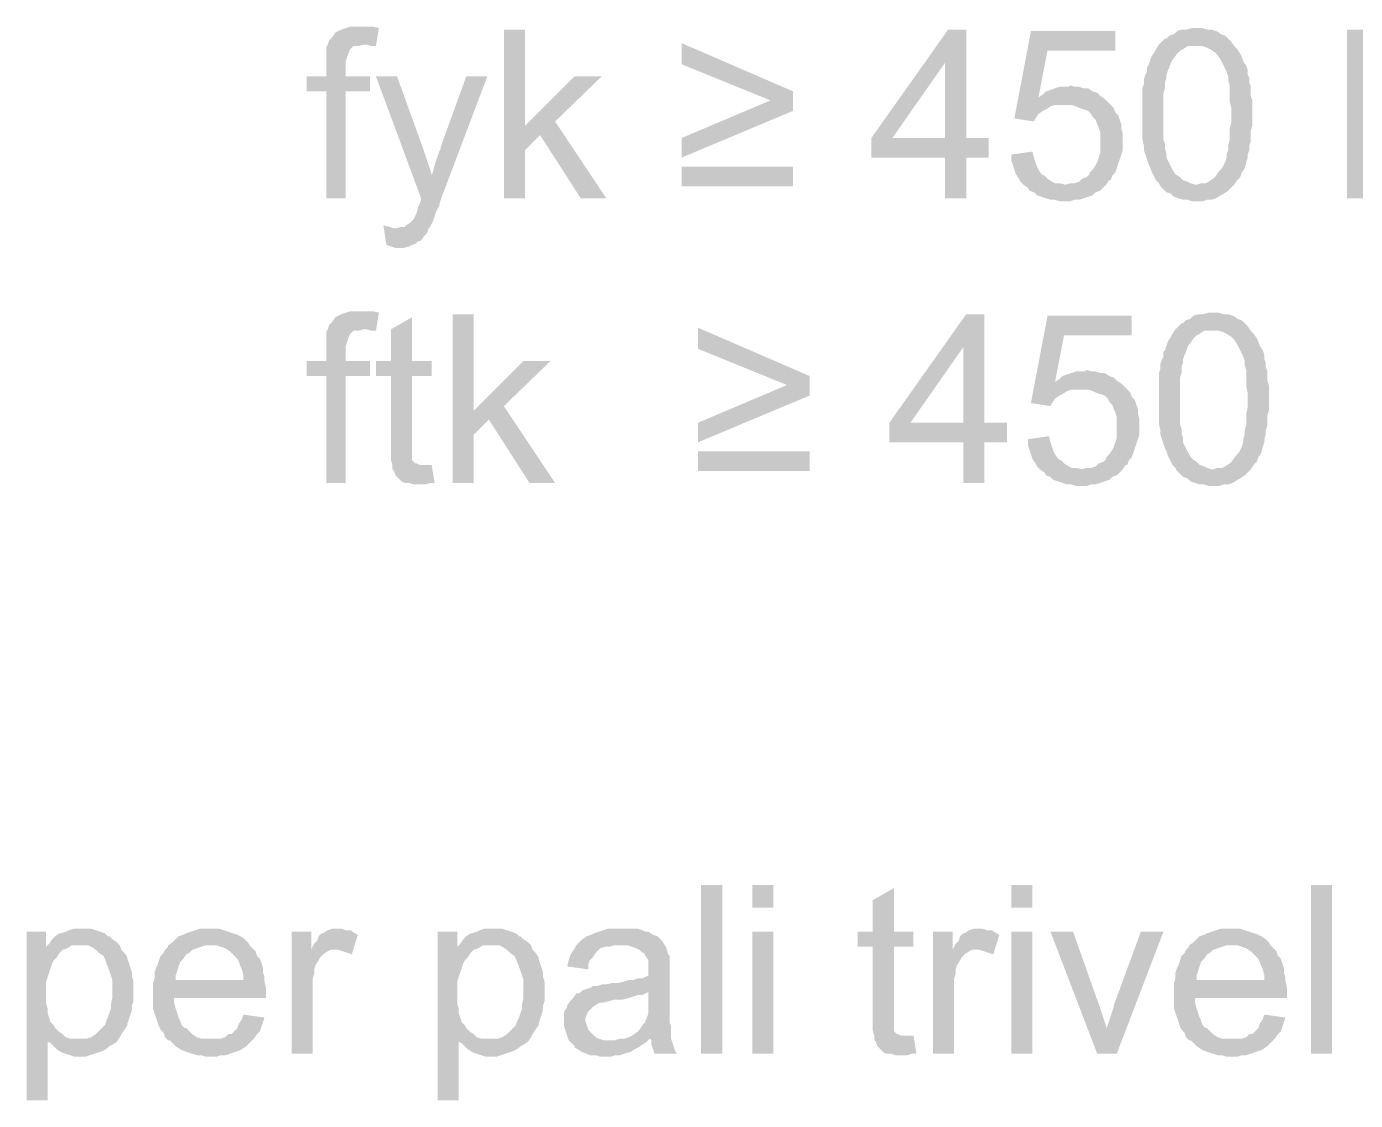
# Model space of a CAD drawing. Header units: millimetres. Extents: x -35.3 to 0.3, y 0.4 to 20.6.
# Drawn here: x -33.622 to -32.886, y 9.326 to 9.92 of the extents above; entities that cross this region are included whole.
import ezdxf

# ---------------------------------------------------------------- set-up
doc = ezdxf.new("R2010")
doc.units = ezdxf.units.MM
doc.layers.add('PDF _Riempimenti solidi', color=7, linetype='Continuous')

msp = doc.modelspace()

# ---------------------------------------------------------------- hatches: boundary and pattern name
at = {"layer": 'PDF _Riempimenti solidi', "transparency": 33554559}
for points in [[(-33.43767, 9.92017), (-33.44267, 9.92017), (-33.44517, 9.91934), (-33.44767, 9.91851), (-33.44933, 9.91767), (-33.451, 9.91684), (-33.45267, 9.91434), (-33.45433, 9.91267), (-33.45517, 9.91017), (-33.4335, 9.91017), (-33.431, 9.90934), (-33.4285, 9.90934), (-33.42683, 9.91934), (-33.43017, 9.92017), (-33.43517, 9.92017)], [(-33.346, 9.91851), (-33.35767, 9.91851), (-33.35767, 9.82517), (-33.346, 9.82517), (-33.346, 9.85184), (-33.33767, 9.86017), (-33.346, 9.86517)], [(-33.10183, 9.91851), (-33.11183, 9.91851), (-33.15433, 9.85851), (-33.15433, 9.84767), (-33.1135, 9.84767), (-33.1135, 9.82517), (-33.10183, 9.82517), (-33.10183, 9.84767), (-33.08933, 9.84767), (-33.08933, 9.85851), (-33.14267, 9.85851), (-33.1135, 9.90017)], [(-33.10183, 9.91851), (-33.1135, 9.90017), (-33.1135, 9.85851), (-33.14267, 9.85851), (-33.10183, 9.85851)], [(-33.01933, 9.91767), (-33.066, 9.91767), (-33.07517, 9.86934), (-33.06433, 9.86767), (-33.0635, 9.86934), (-33.06183, 9.87184), (-33.05933, 9.87351), (-33.05767, 9.87434), (-33.05517, 9.87601), (-33.05267, 9.87684), (-33.04767, 9.87684), (-33.0235, 9.87851), (-33.02517, 9.88017), (-33.06183, 9.88101), (-33.05683, 9.90684), (-33.01933, 9.90684)], [(-32.97433, 9.91934), (-32.97683, 9.91934), (-32.98017, 9.91851), (-32.98267, 9.91851), (-32.98517, 9.91767), (-32.98683, 9.91601), (-32.98933, 9.91517), (-32.991, 9.91351), (-32.99183, 9.91351), (-32.99517, 9.91017), (-32.97433, 9.90934), (-32.971, 9.90934), (-32.9685, 9.90851), (-32.96683, 9.90767), (-32.96433, 9.90601), (-32.96267, 9.90434), (-32.961, 9.90184), (-32.95933, 9.89851), (-32.9585, 9.89684), (-32.95767, 9.89517), (-32.95683, 9.89267), (-32.95683, 9.89017), (-32.956, 9.88767), (-32.956, 9.87851), (-32.95517, 9.87517), (-32.95517, 9.86684), (-32.956, 9.86351), (-32.956, 9.85767), (-32.95683, 9.85434), (-32.95683, 9.85184), (-32.95767, 9.84934), (-32.95767, 9.84767), (-32.9585, 9.84517), (-32.95933, 9.84351), (-32.96017, 9.84184), (-32.961, 9.84101), (-32.96183, 9.84017), (-32.9635, 9.83767), (-32.96517, 9.83601), (-32.96767, 9.83434), (-32.96933, 9.83351), (-32.97183, 9.83351), (-32.97433, 9.83267), (-32.99433, 9.83184), (-32.991, 9.82851), (-32.9885, 9.82767), (-32.98683, 9.82601), (-32.98433, 9.82517), (-32.98183, 9.82434), (-32.97933, 9.82434), (-32.97683, 9.82351), (-32.971, 9.82351), (-32.9685, 9.82434), (-32.966, 9.82434), (-32.9635, 9.82517), (-32.961, 9.82684), (-32.95933, 9.82767), (-32.95683, 9.82934), (-32.9535, 9.83267), (-32.95183, 9.83517), (-32.95017, 9.83684), (-32.94933, 9.83934), (-32.94767, 9.84184), (-32.94683, 9.84517), (-32.946, 9.84767), (-32.946, 9.84934), (-32.94517, 9.85184), (-32.94517, 9.85434), (-32.94433, 9.85684), (-32.94433, 9.86267), (-32.9435, 9.86517), (-32.9435, 9.87934), (-32.94433, 9.88184), (-32.94433, 9.88684), (-32.94517, 9.88934), (-32.94517, 9.89184), (-32.946, 9.89351), (-32.946, 9.89601), (-32.94683, 9.89851), (-32.9485, 9.90101), (-32.94933, 9.90351), (-32.95017, 9.90517), (-32.95183, 9.90767), (-32.9535, 9.90934), (-32.95517, 9.91184), (-32.95683, 9.91351), (-32.9585, 9.91517), (-32.961, 9.91601), (-32.96183, 9.91684), (-32.9635, 9.91767), (-32.966, 9.91851), (-32.9685, 9.91851), (-32.971, 9.91934)], [(-32.87267, 9.91851), (-32.891, 9.91851), (-32.891, 9.82517), (-32.87933, 9.82517), (-32.87933, 9.90517)], [(-33.45517, 9.91017), (-33.456, 9.90851), (-33.456, 9.89267), (-33.46683, 9.89267), (-33.46683, 9.88434), (-33.456, 9.88434), (-33.456, 9.82517), (-33.44517, 9.82517), (-33.44517, 9.88434), (-33.43183, 9.88434), (-33.43183, 9.89267), (-33.44517, 9.89267), (-33.44517, 9.90101), (-33.44433, 9.90351), (-33.4435, 9.90601), (-33.44267, 9.90767), (-33.441, 9.90934), (-33.4385, 9.90934), (-33.43517, 9.91017)], [(-33.25933, 9.91101), (-33.25933, 9.89934), (-33.21017, 9.87934), (-33.25933, 9.85851), (-33.25933, 9.84767), (-33.19767, 9.87351), (-33.19767, 9.88434)], [(-32.99517, 9.91017), (-32.99683, 9.90767), (-32.99767, 9.90601), (-32.99933, 9.90351), (-33.00017, 9.90101), (-33.001, 9.89851), (-33.00183, 9.89767), (-33.00183, 9.89517), (-33.00267, 9.89351), (-33.0035, 9.89101), (-33.0035, 9.88851), (-33.00433, 9.88601), (-33.00433, 9.85767), (-33.0035, 9.85434), (-33.0035, 9.85184), (-33.001, 9.84434), (-33.00017, 9.84267), (-32.99933, 9.84017), (-32.9985, 9.83851), (-32.99683, 9.83517), (-32.99517, 9.83351), (-32.99433, 9.83184), (-32.97433, 9.83267), (-32.97517, 9.83267), (-32.97767, 9.83351), (-32.97933, 9.83434), (-32.98183, 9.83517), (-32.9835, 9.83684), (-32.986, 9.83851), (-32.98767, 9.84101), (-32.991, 9.84767), (-32.991, 9.85017), (-32.99183, 9.85267), (-32.99183, 9.85517), (-32.99267, 9.85767), (-32.99267, 9.88351), (-32.99183, 9.88601), (-32.99183, 9.88934), (-32.991, 9.89184), (-32.991, 9.89351), (-32.99017, 9.89601), (-32.98933, 9.89767), (-32.9885, 9.90017), (-32.98767, 9.90184), (-32.98683, 9.90267), (-32.98517, 9.90517), (-32.9835, 9.90684), (-32.98183, 9.90767), (-32.97933, 9.90934), (-32.97433, 9.90934)], [(-33.41683, 9.89267), (-33.4285, 9.89267), (-33.4035, 9.82517), (-33.39767, 9.83767), (-33.39767, 9.83851), (-33.3985, 9.84101), (-33.39933, 9.84351), (-33.40017, 9.84601), (-33.401, 9.84851), (-33.40183, 9.85101), (-33.40267, 9.85351)], [(-33.36683, 9.89267), (-33.3785, 9.89267), (-33.39267, 9.85351), (-33.39267, 9.85267), (-33.3935, 9.85101), (-33.39433, 9.84851), (-33.39517, 9.84601), (-33.396, 9.84351), (-33.39683, 9.84017), (-33.39767, 9.83767), (-33.4035, 9.82517), (-33.4035, 9.82434), (-33.40433, 9.82184), (-33.40517, 9.82017), (-33.406, 9.81684), (-33.40683, 9.81517), (-33.40767, 9.81351), (-33.40933, 9.81184), (-33.41183, 9.81017), (-33.41267, 9.80934), (-33.41433, 9.80934), (-33.41767, 9.80851), (-33.39933, 9.80851), (-33.3985, 9.80934), (-33.39683, 9.81267), (-33.396, 9.81517), (-33.39517, 9.81767), (-33.3935, 9.82101), (-33.39267, 9.82434)], [(-33.3035, 9.89267), (-33.3185, 9.89267), (-33.346, 9.86517), (-33.33767, 9.86017), (-33.31517, 9.82517), (-33.301, 9.82517), (-33.32933, 9.86767)], [(-33.04433, 9.88767), (-33.04517, 9.88684), (-33.05017, 9.88684), (-33.05267, 9.88601), (-33.05517, 9.88517), (-33.05767, 9.88434), (-33.05933, 9.88267), (-33.06183, 9.88101), (-33.02517, 9.88017), (-33.02767, 9.88184), (-33.02933, 9.88351), (-33.03183, 9.88434), (-33.03433, 9.88601), (-33.03683, 9.88601), (-33.03933, 9.88684), (-33.04183, 9.88684)], [(-33.0235, 9.87851), (-33.04767, 9.87684), (-33.0435, 9.87684), (-33.041, 9.87601), (-33.03933, 9.87517), (-33.03683, 9.87434), (-33.03433, 9.87351), (-33.03267, 9.87184), (-33.03183, 9.87017), (-33.03017, 9.86851), (-33.02933, 9.86601), (-33.0285, 9.86434), (-33.02767, 9.86184), (-33.02767, 9.85017), (-33.0285, 9.84767), (-33.02933, 9.84517), (-33.03017, 9.84351), (-33.03183, 9.84101), (-33.0335, 9.83934), (-33.0335, 9.83851), (-33.03517, 9.83684), (-33.03767, 9.83601), (-33.03933, 9.83434), (-33.04183, 9.83351), (-33.04433, 9.83351), (-33.04683, 9.83267), (-33.02433, 9.83267), (-33.02267, 9.83517), (-33.02183, 9.83517), (-33.021, 9.83767), (-33.01933, 9.83934), (-33.0185, 9.84184), (-33.01767, 9.84434), (-33.01517, 9.85184), (-33.01517, 9.86101), (-33.016, 9.86351), (-33.016, 9.86601), (-33.01683, 9.86851), (-33.01767, 9.87101), (-33.01933, 9.87267), (-33.02017, 9.87517), (-33.02183, 9.87684)], [(-33.06517, 9.85101), (-33.07683, 9.84934), (-33.07683, 9.84601), (-33.076, 9.84351), (-33.07517, 9.84101), (-33.07433, 9.83851), (-33.07267, 9.83601), (-33.07183, 9.83434), (-33.07017, 9.83267), (-33.06767, 9.83101), (-33.06683, 9.82934), (-33.06433, 9.82851), (-33.06267, 9.82684), (-33.06017, 9.82601), (-33.05767, 9.82517), (-33.05517, 9.82434), (-33.05267, 9.82434), (-33.05017, 9.82351), (-33.04433, 9.82351), (-33.04183, 9.82434), (-33.03933, 9.82434), (-33.03683, 9.82517), (-33.03183, 9.82684), (-33.03017, 9.82851), (-33.02767, 9.82934), (-33.026, 9.83101), (-33.02433, 9.83267), (-33.04683, 9.83267), (-33.05017, 9.83351), (-33.05267, 9.83351), (-33.05433, 9.83434), (-33.05683, 9.83601), (-33.0585, 9.83767), (-33.06017, 9.83851), (-33.06183, 9.84101), (-33.06267, 9.84267), (-33.0635, 9.84517), (-33.06433, 9.84767)], [(-33.19767, 9.83184), (-33.19767, 9.84267), (-33.25933, 9.84267), (-33.25933, 9.83184)], [(-33.42433, 9.81017), (-33.42267, 9.79934), (-33.42017, 9.79851), (-33.41767, 9.79767), (-33.4135, 9.79767), (-33.41017, 9.79851), (-33.4085, 9.79934), (-33.406, 9.80017), (-33.406, 9.80101), (-33.4035, 9.80184), (-33.40183, 9.80434), (-33.40017, 9.80601), (-33.39933, 9.80851), (-33.4185, 9.80851), (-33.421, 9.80934)], [(-33.43767, 9.76267), (-33.44267, 9.76267), (-33.44517, 9.76184), (-33.44767, 9.76101), (-33.451, 9.75934), (-33.45267, 9.75684), (-33.45433, 9.75517), (-33.45517, 9.75267), (-33.4335, 9.75267), (-33.431, 9.75184), (-33.4285, 9.75184), (-33.42683, 9.76184), (-33.43017, 9.76267), (-33.43517, 9.76267)], [(-33.4085, 9.75934), (-33.42017, 9.75267), (-33.42017, 9.73517), (-33.4285, 9.73517), (-33.4285, 9.72684), (-33.42017, 9.72684), (-33.42017, 9.68017), (-33.41933, 9.67767), (-33.40267, 9.67767), (-33.40433, 9.67767), (-33.406, 9.67851), (-33.40683, 9.67851), (-33.4085, 9.68017), (-33.4085, 9.72684), (-33.39767, 9.72684), (-33.39767, 9.73517), (-33.4085, 9.73517)], [(-33.37433, 9.76101), (-33.386, 9.76101), (-33.386, 9.66767), (-33.37433, 9.66767), (-33.37433, 9.69434), (-33.366, 9.70267), (-33.37433, 9.70767)], [(-33.09183, 9.76101), (-33.10183, 9.76101), (-33.14433, 9.70101), (-33.14433, 9.69017), (-33.1035, 9.69017), (-33.1035, 9.66767), (-33.09183, 9.66767), (-33.09183, 9.69017), (-33.07933, 9.69017), (-33.07933, 9.70101), (-33.13267, 9.70101), (-33.1035, 9.74267)], [(-33.09183, 9.76101), (-33.1035, 9.74267), (-33.1035, 9.70101), (-33.13267, 9.70101), (-33.09183, 9.70101)], [(-33.01017, 9.76017), (-33.05683, 9.76017), (-33.066, 9.71184), (-33.05517, 9.71017), (-33.05433, 9.71184), (-33.05267, 9.71434), (-33.05017, 9.71601), (-33.0485, 9.71684), (-33.046, 9.71851), (-33.0435, 9.71934), (-33.0385, 9.71934), (-33.01433, 9.72101), (-33.016, 9.72267), (-33.05267, 9.72351), (-33.04767, 9.74934), (-33.01017, 9.74934)], [(-32.96517, 9.76184), (-32.96767, 9.76184), (-32.971, 9.76101), (-32.9735, 9.76101), (-32.976, 9.76017), (-32.97767, 9.75851), (-32.98017, 9.75767), (-32.98183, 9.75601), (-32.98267, 9.75601), (-32.98433, 9.75434), (-32.986, 9.75267), (-32.96517, 9.75184), (-32.96183, 9.75184), (-32.95933, 9.75101), (-32.95767, 9.75017), (-32.95517, 9.74851), (-32.9535, 9.74684), (-32.95183, 9.74434), (-32.951, 9.74267), (-32.95017, 9.74101), (-32.9485, 9.73767), (-32.94767, 9.73517), (-32.94767, 9.73267), (-32.94683, 9.73017), (-32.94683, 9.72101), (-32.946, 9.71767), (-32.946, 9.70934), (-32.94683, 9.70601), (-32.94683, 9.70017), (-32.94767, 9.69684), (-32.94767, 9.69434), (-32.9485, 9.69184), (-32.9485, 9.69017), (-32.94933, 9.68767), (-32.95017, 9.68601), (-32.951, 9.68434), (-32.95183, 9.68351), (-32.95267, 9.68267), (-32.95433, 9.68017), (-32.956, 9.67851), (-32.9585, 9.67684), (-32.96017, 9.67601), (-32.96267, 9.67601), (-32.96517, 9.67517), (-32.98517, 9.67434), (-32.9835, 9.67267), (-32.98183, 9.67101), (-32.97933, 9.67017), (-32.97767, 9.66851), (-32.97517, 9.66767), (-32.97267, 9.66684), (-32.97017, 9.66684), (-32.96767, 9.66601), (-32.96183, 9.66601), (-32.95933, 9.66684), (-32.95683, 9.66684), (-32.95433, 9.66767), (-32.95183, 9.66934), (-32.95017, 9.67017), (-32.94767, 9.67184), (-32.946, 9.67351), (-32.94433, 9.67517), (-32.94267, 9.67767), (-32.941, 9.67934), (-32.94017, 9.68184), (-32.9385, 9.68434), (-32.93767, 9.68767), (-32.93683, 9.69017), (-32.93683, 9.69184), (-32.936, 9.69434), (-32.936, 9.69684), (-32.93517, 9.69934), (-32.93517, 9.70517), (-32.93433, 9.70767), (-32.93433, 9.72184), (-32.93517, 9.72434), (-32.93517, 9.72934), (-32.936, 9.73184), (-32.936, 9.73434), (-32.93683, 9.73601), (-32.93683, 9.73851), (-32.93767, 9.74101), (-32.93933, 9.74351), (-32.94017, 9.74601), (-32.941, 9.74767), (-32.94267, 9.75017), (-32.94433, 9.75184), (-32.946, 9.75434), (-32.94933, 9.75767), (-32.95183, 9.75851), (-32.95267, 9.75934), (-32.95433, 9.76017), (-32.95683, 9.76101), (-32.95933, 9.76101), (-32.96183, 9.76184)], [(-33.45517, 9.75267), (-33.456, 9.75101), (-33.456, 9.73517), (-33.46683, 9.73517), (-33.46683, 9.72684), (-33.456, 9.72684), (-33.456, 9.66767), (-33.44517, 9.66767), (-33.44517, 9.72684), (-33.43183, 9.72684), (-33.43183, 9.73517), (-33.44517, 9.73517), (-33.44517, 9.74351), (-33.44433, 9.74601), (-33.4435, 9.74851), (-33.44267, 9.75017), (-33.441, 9.75184), (-33.4385, 9.75184), (-33.43517, 9.75267)], [(-33.25017, 9.75351), (-33.25017, 9.74184), (-33.201, 9.72184), (-33.25017, 9.70101), (-33.25017, 9.69017), (-33.1885, 9.71601), (-33.1885, 9.72684)], [(-32.986, 9.75267), (-32.98767, 9.75017), (-32.9885, 9.74851), (-32.99017, 9.74601), (-32.991, 9.74351), (-32.99183, 9.74101), (-32.99267, 9.74017), (-32.99267, 9.73767), (-32.9935, 9.73601), (-32.99433, 9.73351), (-32.99433, 9.73101), (-32.99517, 9.72851), (-32.99517, 9.70017), (-32.99433, 9.69684), (-32.99433, 9.69434), (-32.9935, 9.69184), (-32.99267, 9.68934), (-32.99183, 9.68684), (-32.991, 9.68517), (-32.99017, 9.68267), (-32.98767, 9.67767), (-32.986, 9.67601), (-32.98517, 9.67434), (-32.96517, 9.67517), (-32.966, 9.67517), (-32.9685, 9.67601), (-32.97017, 9.67684), (-32.97267, 9.67767), (-32.97433, 9.67934), (-32.97683, 9.68101), (-32.9785, 9.68351), (-32.97933, 9.68517), (-32.98017, 9.68684), (-32.981, 9.68851), (-32.98183, 9.69017), (-32.98183, 9.69267), (-32.98267, 9.69517), (-32.98267, 9.69767), (-32.9835, 9.70017), (-32.9835, 9.72601), (-32.98267, 9.72851), (-32.98267, 9.73184), (-32.98183, 9.73434), (-32.98183, 9.73601), (-32.981, 9.73851), (-32.98017, 9.74017), (-32.97933, 9.74267), (-32.9785, 9.74434), (-32.97767, 9.74517), (-32.976, 9.74767), (-32.97433, 9.74934), (-32.97267, 9.75017), (-32.97017, 9.75184), (-32.96517, 9.75184)], [(-33.33183, 9.73517), (-33.34683, 9.73517), (-33.37433, 9.70767), (-33.366, 9.70267), (-33.3435, 9.66767), (-33.32933, 9.66767), (-33.35767, 9.71017)], [(-33.03517, 9.73017), (-33.036, 9.72934), (-33.041, 9.72934), (-33.0435, 9.72851), (-33.046, 9.72767), (-33.0485, 9.72684), (-33.05017, 9.72517), (-33.05267, 9.72351), (-33.016, 9.72267), (-33.0185, 9.72434), (-33.02017, 9.72601), (-33.02267, 9.72684), (-33.02517, 9.72851), (-33.02767, 9.72851), (-33.03017, 9.72934), (-33.03267, 9.72934)], [(-33.01433, 9.72101), (-33.0385, 9.71934), (-33.03433, 9.71934), (-33.03183, 9.71851), (-33.03017, 9.71767), (-33.02767, 9.71684), (-33.02517, 9.71601), (-33.0235, 9.71434), (-33.02267, 9.71267), (-33.021, 9.71101), (-33.02017, 9.70851), (-33.01933, 9.70684), (-33.0185, 9.70434), (-33.0185, 9.69267), (-33.01933, 9.69017), (-33.02017, 9.68767), (-33.021, 9.68601), (-33.02267, 9.68351), (-33.02433, 9.68184), (-33.02433, 9.68101), (-33.026, 9.67934), (-33.0285, 9.67851), (-33.03017, 9.67684), (-33.03267, 9.67601), (-33.03517, 9.67601), (-33.03767, 9.67517), (-33.01517, 9.67517), (-33.0135, 9.67767), (-33.01267, 9.67767), (-33.01183, 9.68017), (-33.01017, 9.68184), (-33.00767, 9.68934), (-33.00683, 9.69184), (-33.006, 9.69434), (-33.006, 9.70351), (-33.00683, 9.70601), (-33.00683, 9.70851), (-33.00767, 9.71101), (-33.0085, 9.71351), (-33.01017, 9.71517), (-33.011, 9.71767), (-33.01267, 9.71934)], [(-33.056, 9.69351), (-33.06767, 9.69184), (-33.06767, 9.68851), (-33.06517, 9.68101), (-33.0635, 9.67851), (-33.06267, 9.67684), (-33.061, 9.67517), (-33.0585, 9.67351), (-33.05767, 9.67184), (-33.05517, 9.67101), (-33.0535, 9.66934), (-33.051, 9.66851), (-33.046, 9.66684), (-33.0435, 9.66684), (-33.041, 9.66601), (-33.03517, 9.66601), (-33.03267, 9.66684), (-33.03017, 9.66684), (-33.02517, 9.66851), (-33.02267, 9.66934), (-33.021, 9.67101), (-33.0185, 9.67184), (-33.01517, 9.67517), (-33.03767, 9.67517), (-33.041, 9.67601), (-33.0435, 9.67601), (-33.04517, 9.67684), (-33.04767, 9.67851), (-33.04933, 9.68017), (-33.051, 9.68101), (-33.05267, 9.68351), (-33.0535, 9.68517), (-33.05433, 9.68767), (-33.05517, 9.69017)], [(-33.1885, 9.67434), (-33.1885, 9.68517), (-33.25017, 9.68517), (-33.25017, 9.67434)], [(-33.39767, 9.67767), (-33.41933, 9.67767), (-33.41933, 9.67517), (-33.4185, 9.67434), (-33.41767, 9.67184), (-33.41433, 9.66851), (-33.41267, 9.66767), (-33.41017, 9.66767), (-33.40767, 9.66684), (-33.401, 9.66684), (-33.3985, 9.66767), (-33.396, 9.66767)], [(-33.23683, 9.35184), (-33.23683, 9.44517), (-33.24851, 9.44517), (-33.24851, 9.35184)], [(-33.2085, 9.43267), (-33.2085, 9.44517), (-33.22017, 9.44517), (-33.22017, 9.43267)], [(-33.14183, 9.44351), (-33.1535, 9.43684), (-33.1535, 9.41934), (-33.16183, 9.41934), (-33.16183, 9.41101), (-33.1535, 9.41101), (-33.1535, 9.36434), (-33.15267, 9.36184), (-33.136, 9.36184), (-33.13767, 9.36184), (-33.13933, 9.36267), (-33.14017, 9.36267), (-33.14183, 9.36434), (-33.14183, 9.41101), (-33.131, 9.41101), (-33.131, 9.41934), (-33.14183, 9.41934)], [(-33.06517, 9.43267), (-33.06517, 9.44517), (-33.07684, 9.44517), (-33.07684, 9.43267)], [(-32.89933, 9.35184), (-32.89933, 9.44517), (-32.911, 9.44517), (-32.911, 9.35184)], [(-33.591, 9.42101), (-33.596, 9.42101), (-33.5985, 9.42017), (-33.60017, 9.41934), (-33.60267, 9.41851), (-33.6035, 9.41851), (-33.606, 9.41684), (-33.60767, 9.41517), (-33.60933, 9.41267), (-33.59267, 9.41184), (-33.58767, 9.41184), (-33.586, 9.41101), (-33.5835, 9.40934), (-33.58183, 9.40767), (-33.57933, 9.40601), (-33.5785, 9.40434), (-33.57767, 9.40184), (-33.57683, 9.40017), (-33.576, 9.39767), (-33.57517, 9.39517), (-33.57433, 9.39267), (-33.57433, 9.38267), (-33.57517, 9.37934), (-33.57517, 9.37684), (-33.576, 9.37434), (-33.57683, 9.37184), (-33.57767, 9.37017), (-33.5785, 9.36767), (-33.58017, 9.36601), (-33.58183, 9.36434), (-33.5835, 9.36267), (-33.586, 9.36101), (-33.5885, 9.36017), (-33.59267, 9.36017), (-33.61017, 9.35851), (-33.6085, 9.35767), (-33.60517, 9.35434), (-33.60267, 9.35267), (-33.60017, 9.35184), (-33.59517, 9.35017), (-33.58933, 9.35017), (-33.58683, 9.35101), (-33.58433, 9.35184), (-33.58183, 9.35267), (-33.57933, 9.35351), (-33.57683, 9.35517), (-33.576, 9.35601), (-33.57433, 9.35684), (-33.57183, 9.35851), (-33.57017, 9.36101), (-33.56933, 9.36267), (-33.56767, 9.36517), (-33.566, 9.36767), (-33.566, 9.36851), (-33.5635, 9.37601), (-33.5635, 9.37851), (-33.56267, 9.38101), (-33.56267, 9.39184), (-33.5635, 9.39434), (-33.5635, 9.39684), (-33.56433, 9.39934), (-33.56517, 9.40184), (-33.566, 9.40434), (-33.566, 9.40517), (-33.56767, 9.40767), (-33.56933, 9.40934), (-33.57017, 9.41184), (-33.57183, 9.41351), (-33.57433, 9.41517), (-33.576, 9.41684), (-33.57683, 9.41684), (-33.5785, 9.41851), (-33.581, 9.41934), (-33.5835, 9.42017), (-33.586, 9.42101), (-33.5885, 9.42101)], [(-33.52017, 9.42101), (-33.526, 9.42101), (-33.5285, 9.42017), (-33.531, 9.41934), (-33.5335, 9.41851), (-33.53517, 9.41767), (-33.53767, 9.41684), (-33.53933, 9.41517), (-33.541, 9.41351), (-33.5435, 9.41184), (-33.51683, 9.41184), (-33.51183, 9.41017), (-33.50933, 9.40851), (-33.50767, 9.40684), (-33.506, 9.40517), (-33.50517, 9.40434), (-33.50433, 9.40267), (-33.5035, 9.40017), (-33.50267, 9.39851), (-33.50183, 9.39517), (-33.50183, 9.39267), (-33.53933, 9.39267), (-33.49017, 9.39184), (-33.49017, 9.39434), (-33.491, 9.39684), (-33.491, 9.39934), (-33.49183, 9.40184), (-33.49267, 9.40434), (-33.49433, 9.40601), (-33.49517, 9.40851), (-33.4985, 9.41184), (-33.49933, 9.41351), (-33.501, 9.41517), (-33.5035, 9.41684), (-33.50517, 9.41767), (-33.50767, 9.41851), (-33.51017, 9.41934), (-33.51267, 9.42017), (-33.51517, 9.42101), (-33.51767, 9.42101)], [(-33.45017, 9.42101), (-33.45267, 9.42101), (-33.45517, 9.42017), (-33.45767, 9.41851), (-33.4585, 9.41851), (-33.46017, 9.41684), (-33.461, 9.41434), (-33.46267, 9.41267), (-33.46433, 9.40934), (-33.44933, 9.40934), (-33.44683, 9.40851), (-33.44433, 9.40767), (-33.44183, 9.40684), (-33.4385, 9.41767), (-33.44017, 9.41851), (-33.44267, 9.42017), (-33.44517, 9.42017), (-33.44767, 9.42101)], [(-33.3635, 9.42101), (-33.3685, 9.42101), (-33.371, 9.42017), (-33.37267, 9.41934), (-33.37517, 9.41851), (-33.376, 9.41851), (-33.3785, 9.41684), (-33.38017, 9.41517), (-33.38183, 9.41267), (-33.36517, 9.41184), (-33.36017, 9.41184), (-33.3585, 9.41101), (-33.356, 9.40934), (-33.35433, 9.40767), (-33.35183, 9.40601), (-33.351, 9.40434), (-33.35017, 9.40184), (-33.34933, 9.40017), (-33.3485, 9.39767), (-33.34767, 9.39517), (-33.34683, 9.39267), (-33.34683, 9.38267), (-33.34767, 9.37934), (-33.34767, 9.37684), (-33.3485, 9.37434), (-33.34933, 9.37184), (-33.35017, 9.37017), (-33.351, 9.36767), (-33.35267, 9.36601), (-33.356, 9.36267), (-33.3585, 9.36101), (-33.361, 9.36017), (-33.36517, 9.36017), (-33.38267, 9.35851), (-33.381, 9.35767), (-33.37933, 9.35601), (-33.37767, 9.35434), (-33.37517, 9.35267), (-33.37267, 9.35184), (-33.37017, 9.35101), (-33.36767, 9.35017), (-33.36183, 9.35017), (-33.35933, 9.35101), (-33.35683, 9.35184), (-33.35183, 9.35351), (-33.34933, 9.35517), (-33.3485, 9.35601), (-33.34683, 9.35684), (-33.34433, 9.35851), (-33.34267, 9.36101), (-33.34183, 9.36267), (-33.34017, 9.36517), (-33.3385, 9.36767), (-33.3385, 9.36851), (-33.336, 9.37601), (-33.336, 9.37851), (-33.33517, 9.38101), (-33.33517, 9.39184), (-33.336, 9.39434), (-33.336, 9.39684), (-33.33683, 9.39934), (-33.33767, 9.40184), (-33.3385, 9.40434), (-33.3385, 9.40517), (-33.34017, 9.40767), (-33.34183, 9.40934), (-33.34267, 9.41184), (-33.34433, 9.41351), (-33.34683, 9.41517), (-33.3485, 9.41684), (-33.34933, 9.41684), (-33.351, 9.41851), (-33.3535, 9.41934), (-33.356, 9.42017), (-33.3585, 9.42101), (-33.361, 9.42101)], [(-33.29183, 9.42101), (-33.30017, 9.42101), (-33.30267, 9.42017), (-33.30517, 9.41934), (-33.30767, 9.41851), (-33.30933, 9.41767), (-33.31183, 9.41684), (-33.31433, 9.41517), (-33.31767, 9.41184), (-33.28933, 9.41184), (-33.28683, 9.41101), (-33.28433, 9.41017), (-33.28267, 9.40934), (-33.281, 9.40767), (-33.28017, 9.40767), (-33.27933, 9.40601), (-33.27767, 9.40351), (-33.27767, 9.39517), (-33.27933, 9.39434), (-33.281, 9.39351), (-33.2835, 9.39351), (-33.286, 9.39267), (-33.2885, 9.39267), (-33.291, 9.39184), (-33.29433, 9.39101), (-33.29767, 9.39101), (-33.301, 9.39017), (-33.3035, 9.39017), (-33.306, 9.38934), (-33.3085, 9.38934), (-33.30933, 9.38851), (-33.31183, 9.38767), (-33.31433, 9.38684), (-33.27767, 9.38601), (-33.27767, 9.37434), (-33.2785, 9.37184), (-33.27933, 9.37017), (-33.27933, 9.36934), (-33.281, 9.36767), (-33.28267, 9.36517), (-33.28433, 9.36351), (-33.28683, 9.36184), (-33.2885, 9.36101), (-33.291, 9.36017), (-33.27683, 9.36017), (-33.276, 9.35934), (-33.276, 9.35684), (-33.27517, 9.35434), (-33.27433, 9.35184), (-33.26183, 9.35184), (-33.26267, 9.35267), (-33.2635, 9.35517), (-33.26433, 9.35767), (-33.26517, 9.36017), (-33.26517, 9.36684), (-33.266, 9.36934), (-33.266, 9.40601), (-33.26683, 9.40684), (-33.26767, 9.41017), (-33.2685, 9.41184), (-33.27017, 9.41434), (-33.271, 9.41517), (-33.27267, 9.41684), (-33.27517, 9.41767), (-33.27767, 9.41934), (-33.27933, 9.41934), (-33.281, 9.42017), (-33.2835, 9.42101), (-33.28933, 9.42101)], [(-33.09517, 9.42101), (-33.09767, 9.42101), (-33.10017, 9.42017), (-33.10267, 9.41851), (-33.1035, 9.41851), (-33.10517, 9.41684), (-33.106, 9.41434), (-33.10767, 9.41267), (-33.10933, 9.40934), (-33.09433, 9.40934), (-33.09183, 9.40851), (-33.08933, 9.40767), (-33.08683, 9.40684), (-33.0835, 9.41767), (-33.08517, 9.41851), (-33.08767, 9.42017), (-33.09017, 9.42017), (-33.09267, 9.42101)], [(-32.95517, 9.42101), (-32.961, 9.42101), (-32.9635, 9.42017), (-32.966, 9.41934), (-32.9685, 9.41851), (-32.97017, 9.41767), (-32.97267, 9.41684), (-32.97433, 9.41517), (-32.976, 9.41351), (-32.9785, 9.41184), (-32.95183, 9.41184), (-32.94933, 9.41101), (-32.94683, 9.41017), (-32.94433, 9.40851), (-32.94267, 9.40684), (-32.941, 9.40517), (-32.94017, 9.40434), (-32.93933, 9.40267), (-32.9385, 9.40017), (-32.93767, 9.39851), (-32.93683, 9.39517), (-32.93683, 9.39267), (-32.97433, 9.39267), (-32.92517, 9.39184), (-32.92517, 9.39434), (-32.926, 9.39684), (-32.926, 9.39934), (-32.92683, 9.40184), (-32.92767, 9.40434), (-32.92933, 9.40601), (-32.93017, 9.40851), (-32.93183, 9.41017), (-32.9335, 9.41184), (-32.93433, 9.41351), (-32.936, 9.41517), (-32.9385, 9.41684), (-32.94017, 9.41767), (-32.94267, 9.41851), (-32.94517, 9.41934), (-32.94767, 9.42017), (-32.95017, 9.42101), (-32.95267, 9.42101)], [(-33.611, 9.41934), (-33.62183, 9.41934), (-33.62183, 9.32601), (-33.61017, 9.32601), (-33.61017, 9.35851), (-33.59267, 9.36017), (-33.59767, 9.36017), (-33.60017, 9.36101), (-33.60183, 9.36267), (-33.60433, 9.36434), (-33.606, 9.36601), (-33.60683, 9.36767), (-33.6085, 9.36934), (-33.60933, 9.37184), (-33.61017, 9.37434), (-33.61017, 9.37684), (-33.611, 9.37934), (-33.611, 9.39184), (-33.61017, 9.39434), (-33.60933, 9.39684), (-33.6085, 9.39934), (-33.60767, 9.40184), (-33.60683, 9.40351), (-33.60517, 9.40517), (-33.6035, 9.40767), (-33.60183, 9.40934), (-33.59933, 9.41017), (-33.611, 9.41101)], [(-33.46433, 9.41934), (-33.47517, 9.41934), (-33.47517, 9.35184), (-33.4635, 9.35184), (-33.4635, 9.39351), (-33.46267, 9.39601), (-33.46267, 9.39851), (-33.46183, 9.40101), (-33.46017, 9.40351), (-33.45933, 9.40517), (-33.45767, 9.40684), (-33.45517, 9.40851), (-33.4535, 9.40934), (-33.45017, 9.40934), (-33.46433, 9.40934)], [(-33.3835, 9.41934), (-33.39433, 9.41934), (-33.39433, 9.32601), (-33.38267, 9.32601), (-33.38267, 9.35851), (-33.36517, 9.36017), (-33.37017, 9.36017), (-33.37267, 9.36101), (-33.37433, 9.36267), (-33.37683, 9.36434), (-33.3785, 9.36601), (-33.37933, 9.36767), (-33.381, 9.36934), (-33.38183, 9.37184), (-33.38267, 9.37434), (-33.38267, 9.37684), (-33.3835, 9.37934), (-33.3835, 9.39184), (-33.38267, 9.39434), (-33.38183, 9.39684), (-33.381, 9.39934), (-33.38017, 9.40184), (-33.37933, 9.40351), (-33.37767, 9.40517), (-33.376, 9.40767), (-33.37433, 9.40934), (-33.37183, 9.41017), (-33.3835, 9.41101)], [(-33.2085, 9.35184), (-33.2085, 9.41934), (-33.22017, 9.41934), (-33.22017, 9.35184)], [(-33.10933, 9.41934), (-33.12017, 9.41934), (-33.12017, 9.35184), (-33.1085, 9.35184), (-33.1085, 9.39351), (-33.10767, 9.39601), (-33.10767, 9.39851), (-33.10683, 9.40101), (-33.10517, 9.40351), (-33.10433, 9.40517), (-33.10267, 9.40684), (-33.10017, 9.40851), (-33.0985, 9.40934), (-33.09517, 9.40934), (-33.10933, 9.40934)], [(-33.06517, 9.35184), (-33.06517, 9.41934), (-33.07684, 9.41934), (-33.07684, 9.35184)], [(-33.04267, 9.41934), (-33.05517, 9.41934), (-33.02933, 9.35184), (-33.02433, 9.36517), (-33.02433, 9.36684), (-33.026, 9.37184), (-33.02683, 9.37434), (-33.02767, 9.37684), (-33.0285, 9.37934)], [(-32.99267, 9.41934), (-33.00517, 9.41934), (-33.02017, 9.37851), (-33.02017, 9.37767), (-33.021, 9.37517), (-33.02183, 9.37267), (-33.02433, 9.36517), (-33.02933, 9.35184), (-33.0185, 9.35184)], [(-33.60933, 9.41267), (-33.611, 9.41101), (-33.59933, 9.41017), (-33.59683, 9.41184), (-33.59267, 9.41184)], [(-33.5435, 9.41184), (-33.5435, 9.41101), (-33.54517, 9.40934), (-33.546, 9.40767), (-33.54767, 9.40601), (-33.5485, 9.40351), (-33.54933, 9.40101), (-33.55017, 9.39934), (-33.551, 9.39684), (-33.551, 9.39351), (-33.55183, 9.39101), (-33.55183, 9.37684), (-33.54933, 9.36934), (-33.5485, 9.36684), (-33.54767, 9.36517), (-33.546, 9.36351), (-33.54517, 9.36101), (-33.5435, 9.35934), (-33.51933, 9.36017), (-33.52517, 9.36017), (-33.52767, 9.36101), (-33.53017, 9.36267), (-33.5335, 9.36601), (-33.53433, 9.36601), (-33.536, 9.36767), (-33.53683, 9.37017), (-33.53767, 9.37184), (-33.53933, 9.37684), (-33.54017, 9.38017), (-33.54017, 9.38267), (-33.48933, 9.38267), (-33.48933, 9.38851), (-33.49017, 9.39184), (-33.53933, 9.39267), (-33.53933, 9.39517), (-33.5385, 9.39767), (-33.53767, 9.40017), (-33.53683, 9.40267), (-33.53517, 9.40434), (-33.5335, 9.40684), (-33.53183, 9.40767), (-33.53017, 9.40934), (-33.52517, 9.41101), (-33.52267, 9.41184), (-33.52017, 9.41184)], [(-33.38183, 9.41267), (-33.3835, 9.41101), (-33.37183, 9.41017), (-33.36933, 9.41184), (-33.36517, 9.41184)], [(-33.31767, 9.41184), (-33.3185, 9.41017), (-33.32017, 9.40767), (-33.321, 9.40601), (-33.32183, 9.40351), (-33.32267, 9.40017), (-33.311, 9.39851), (-33.311, 9.40101), (-33.31017, 9.40351), (-33.3085, 9.40517), (-33.30683, 9.40767), (-33.306, 9.40851), (-33.30433, 9.41017), (-33.30183, 9.41101), (-33.29933, 9.41101), (-33.29683, 9.41184), (-33.2935, 9.41184)], [(-32.9785, 9.41184), (-32.9785, 9.41101), (-32.98017, 9.40934), (-32.981, 9.40767), (-32.98267, 9.40601), (-32.9835, 9.40351), (-32.98433, 9.40101), (-32.98517, 9.39934), (-32.986, 9.39684), (-32.986, 9.39351), (-32.98683, 9.39101), (-32.98683, 9.37684), (-32.986, 9.37434), (-32.98517, 9.37184), (-32.98433, 9.36934), (-32.9835, 9.36684), (-32.98267, 9.36517), (-32.981, 9.36351), (-32.98017, 9.36101), (-32.9785, 9.35934), (-32.95433, 9.36017), (-32.96017, 9.36017), (-32.96267, 9.36101), (-32.96517, 9.36267), (-32.96683, 9.36434), (-32.9685, 9.36601), (-32.96933, 9.36601), (-32.971, 9.36767), (-32.97183, 9.37017), (-32.97267, 9.37184), (-32.9735, 9.37434), (-32.97433, 9.37684), (-32.97517, 9.38017), (-32.97517, 9.38267), (-32.92433, 9.38267), (-32.92433, 9.38851), (-32.92517, 9.39184), (-32.97433, 9.39267), (-32.97433, 9.39517), (-32.9735, 9.39767), (-32.97267, 9.40017), (-32.97183, 9.40267), (-32.97017, 9.40434), (-32.9685, 9.40684), (-32.96683, 9.40767), (-32.96517, 9.40934), (-32.96267, 9.41017), (-32.96017, 9.41101), (-32.95767, 9.41184), (-32.95517, 9.41184)], [(-33.31433, 9.38684), (-33.316, 9.38517), (-33.31767, 9.38517), (-33.31933, 9.38267), (-33.321, 9.38101), (-33.32267, 9.37851), (-33.32267, 9.37767), (-33.32433, 9.37517), (-33.32433, 9.36684), (-33.3235, 9.36434), (-33.32267, 9.36184), (-33.32183, 9.35934), (-33.32017, 9.35767), (-33.3185, 9.35601), (-33.3185, 9.35517), (-33.31683, 9.35434), (-33.31433, 9.35267), (-33.31183, 9.35184), (-33.31017, 9.35101), (-33.30683, 9.35101), (-33.30433, 9.35017), (-33.2985, 9.35017), (-33.296, 9.35101), (-33.2935, 9.35101), (-33.2885, 9.35267), (-33.28767, 9.35267), (-33.28517, 9.35434), (-33.2835, 9.35517), (-33.281, 9.35684), (-33.2785, 9.35851), (-33.2985, 9.35934), (-33.30267, 9.35934), (-33.30517, 9.36017), (-33.30683, 9.36101), (-33.3085, 9.36267), (-33.30933, 9.36351), (-33.311, 9.36517), (-33.31183, 9.36767), (-33.31267, 9.37017), (-33.31267, 9.37101), (-33.31183, 9.37351), (-33.311, 9.37517), (-33.31017, 9.37601), (-33.3085, 9.37767), (-33.306, 9.37934), (-33.30433, 9.38017), (-33.30267, 9.38017), (-33.296, 9.38184), (-33.29183, 9.38184), (-33.2885, 9.38267), (-33.286, 9.38351), (-33.2835, 9.38434), (-33.281, 9.38434), (-33.27933, 9.38517), (-33.27767, 9.38601)], [(-33.50183, 9.37351), (-33.50267, 9.37101), (-33.50433, 9.36851), (-33.50517, 9.36601), (-33.5085, 9.36267), (-33.51017, 9.36267), (-33.51183, 9.36101), (-33.51433, 9.36017), (-33.51933, 9.36017), (-33.5435, 9.35934), (-33.54267, 9.35934), (-33.53933, 9.35601), (-33.53683, 9.35434), (-33.53517, 9.35351), (-33.53267, 9.35267), (-33.53017, 9.35184), (-33.52767, 9.35101), (-33.52517, 9.35101), (-33.52267, 9.35017), (-33.51683, 9.35017), (-33.51433, 9.35101), (-33.51183, 9.35101), (-33.50933, 9.35184), (-33.50433, 9.35351), (-33.50267, 9.35434), (-33.50017, 9.35601), (-33.49933, 9.35684), (-33.49767, 9.35851), (-33.496, 9.36017), (-33.49433, 9.36267), (-33.49267, 9.36434), (-33.49183, 9.36684), (-33.49017, 9.37184)], [(-32.93683, 9.37351), (-32.93767, 9.37101), (-32.93933, 9.36851), (-32.94017, 9.36601), (-32.94183, 9.36434), (-32.9435, 9.36267), (-32.94517, 9.36267), (-32.94683, 9.36101), (-32.94933, 9.36017), (-32.95433, 9.36017), (-32.9785, 9.35934), (-32.97767, 9.35934), (-32.97433, 9.35601), (-32.97183, 9.35434), (-32.97017, 9.35351), (-32.96767, 9.35267), (-32.96267, 9.35101), (-32.96017, 9.35101), (-32.95767, 9.35017), (-32.95183, 9.35017), (-32.94933, 9.35101), (-32.94683, 9.35101), (-32.94183, 9.35267), (-32.93933, 9.35351), (-32.93767, 9.35434), (-32.93517, 9.35601), (-32.93433, 9.35684), (-32.93267, 9.35851), (-32.931, 9.36017), (-32.92933, 9.36267), (-32.92767, 9.36434), (-32.92683, 9.36684), (-32.92517, 9.37184)], [(-33.291, 9.36017), (-33.2935, 9.36017), (-33.296, 9.35934), (-33.2985, 9.35934), (-33.2785, 9.35851), (-33.27683, 9.36017)], [(-33.131, 9.36184), (-33.15267, 9.36184), (-33.15267, 9.35934), (-33.15183, 9.35851), (-33.151, 9.35601), (-33.14767, 9.35267), (-33.146, 9.35184), (-33.1435, 9.35184), (-33.141, 9.35101), (-33.13433, 9.35101), (-33.13183, 9.35184), (-33.12933, 9.35184)]]:
    msp.add_hatch(color=256, dxfattribs=at).paths.add_polyline_path(points)

doc.saveas('drawing.dxf')
